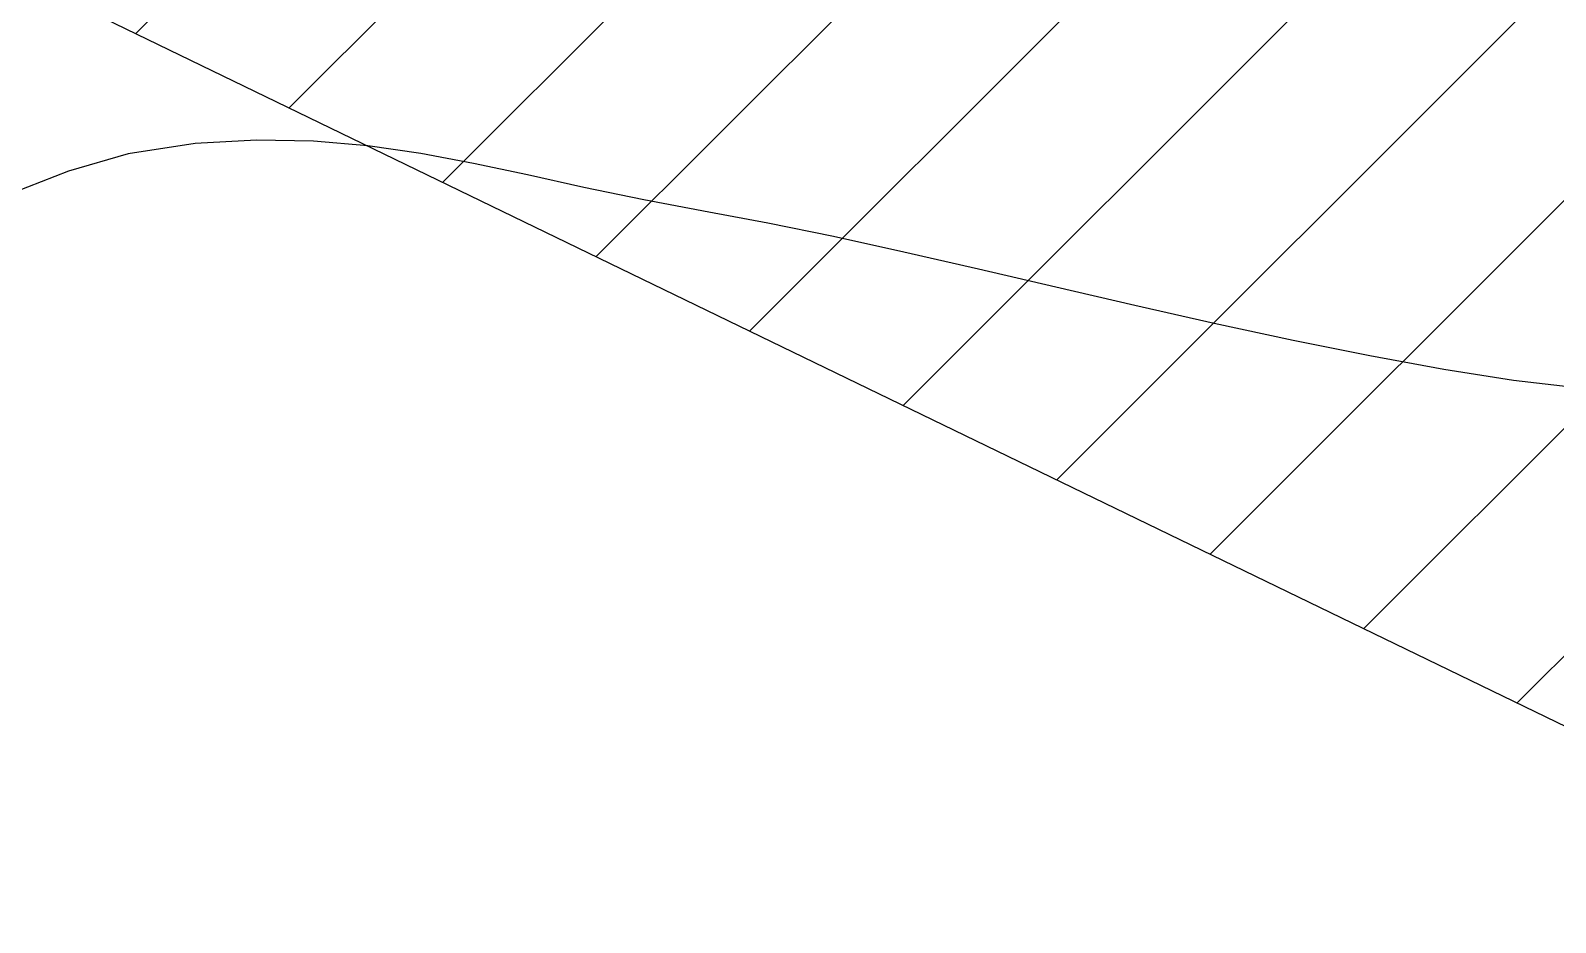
# Model space of a CAD drawing. Header units: millimetres. Extents: x 648844 to 649530, y 1246379 to 1246752.
# Drawn here: x 649063.13 to 649086.79, y 1246486.73 to 1246500.57 of the extents above; entities that cross this region are included whole.
import ezdxf

# ---------------------------------------------------------------- set-up
doc = ezdxf.new("R2010")
doc.units = ezdxf.units.MM
doc.header["$LTSCALE"] = 20
doc.header["$MEASUREMENT"] = 0
doc.layers.get('0').update_dxf_attribs({"linetype": 'CONTINUOUS'})
doc.layers.add('CONT-MNR2', color=9, linetype='CONTINUOUS')

# ---------------------------------------------------------------- blocks, each defined once
blk = doc.blocks.new('*U3740')
at = {"layer": 'CONT-MNR2', "elevation": 38, "flags": 128}
blk.add_lwpolyline([(646399.951, 1246747.141), (646398.831, 1246747.272), (646397.751, 1246747.442), (646396.605, 1246747.653), (646395.412, 1246747.895), (646394.19, 1246748.159), (646392.958, 1246748.437), (646391.732, 1246748.72), (646390.532, 1246748.998), (646389.376, 1246749.263), (646388.281, 1246749.505), (646387.266, 1246749.716), (646386.348, 1246749.887), (646385.339, 1246750.075), (646384.409, 1246750.27), (646383.535, 1246750.463), (646382.7, 1246750.641), (646381.882, 1246750.795), (646381.061, 1246750.913), (646380.218, 1246750.986), (646379.332, 1246751.001), (646378.383, 1246750.95), (646377.342, 1246750.788), (646376.417, 1246750.524), (646375.568, 1246750.191)], dxfattribs=at)

msp = doc.modelspace()

# ---------------------------------------------------------------- hatches: boundary and pattern name
h = msp.add_hatch()
h.set_pattern_fill('ANSI31', color=2, scale=20, style=0)
h.set_pattern_definition([(45, (-526.4316, -3378.368), (-1.767766953, 1.767766953), [])])
edge = h.paths.add_edge_path()
edge.add_line((649057.852, 1246574.732), (649143.484, 1246525.396))
edge.add_line((649021.465, 1246521.521), (649057.852, 1246574.732))
edge.add_line((649021.465, 1246521.521), (649126.013, 1246470.828))
edge.add_line((649143.484, 1246525.396), (649148.028, 1246486.904))
h.paths.add_polyline_path([(649085.833, 1246502.103), (649115.307, 1246502.103), (649115.307, 1246507.529), (649085.833, 1246507.529)], flags=24)

# ---------------------------------------------------------------- linework, layer by layer
at = {"color": 7}
msp.add_line((649021.465, 1246521.521), (649126.013, 1246470.828), dxfattribs=at)

# ---------------------------------------------------------------- block references
at = {"layer": 'CONT-MNR2'}
msp.add_blockref('*U3740', (2687.306, -252.134), dxfattribs=at)

doc.saveas('drawing.dxf')
